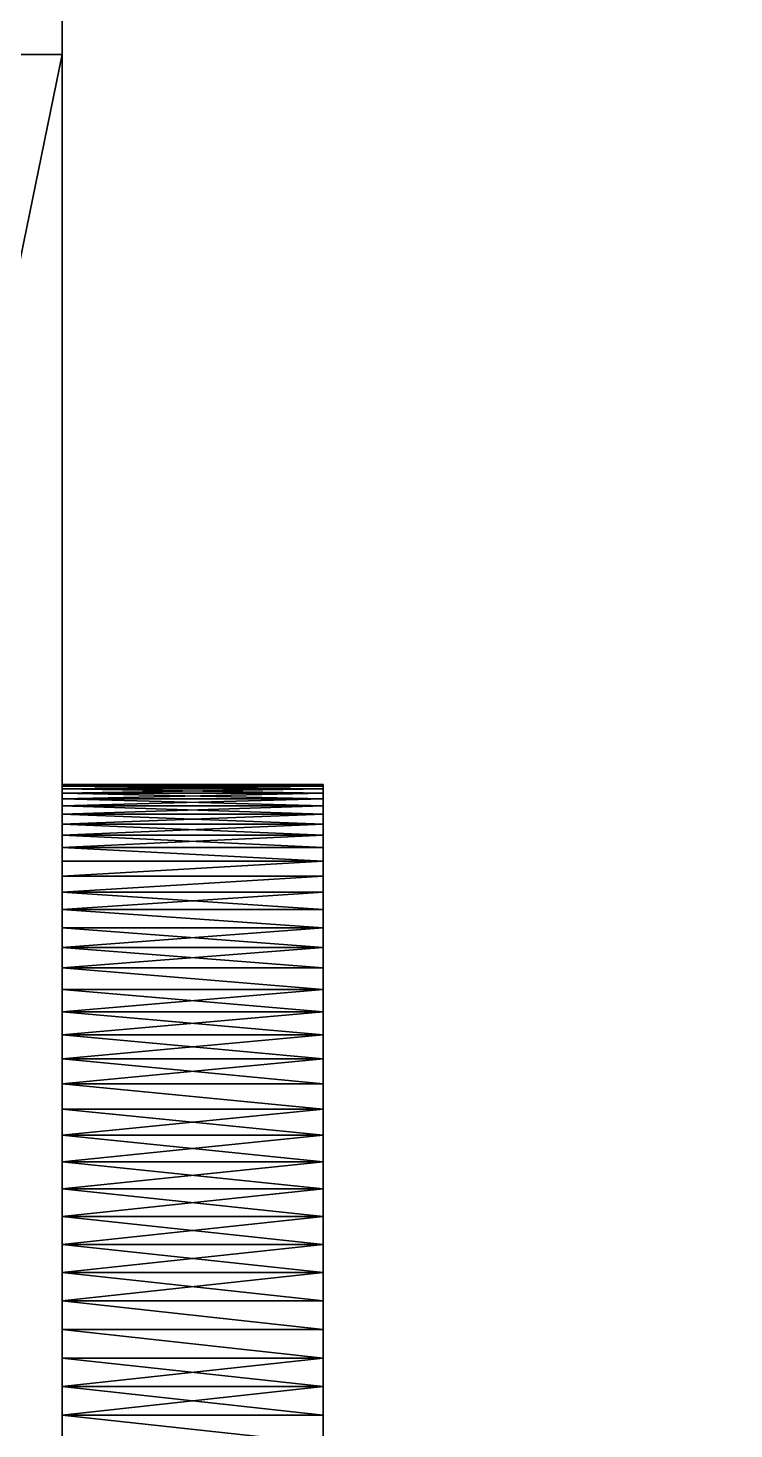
# Model space of a CAD drawing. Header units: millimetres. Extents: x 0 to 520, y -2 to 382.
# Drawn here: x 510.37 to 513.08, y 195.73 to 201.1 of the extents above; entities that cross this region are included whole.
import ezdxf

# ---------------------------------------------------------------- set-up
doc = ezdxf.new("R2010")
doc.units = ezdxf.units.MM

msp = doc.modelspace()

# ---------------------------------------------------------------- linework, layer by layer
at = {"layer": 'BRASS', "color": 52}
for points in [[(499.5, 359.5, 90), (520, 380, 90), (499.5, 20.5, 90)], [(499.5, 20.5, 90), (520, 380, 90), (520, 0, 90)], [(520, 380, 98), (510, 370, 98), (510, 10, 98)], [(520, 380, 98), (510, 10, 98), (520, 0, 98)]]:
    msp.add_3dface(points, dxfattribs=at)
at = {"layer": 'TEAK', "color": 34}
for points in [[(520, 380), (520, 0), (500, 360)], [(520, 0, 90), (520, 380, 90), (510.5, 360, 90)], [(500, 360), (520, 0), (500, 20)], [(520, 0, 90), (510.5, 360, 90), (510.5, 20, 90)], [(510.5, 20, 90), (510.5, 360, 90), (510.5, 321, 86)], [(510.5, 20, 90), (510.5, 321, 86), (510.5, 299, 86)], [(506, 201, 86), (510.5, 201, 86), (510.5, 299, 86)], [(506, 201, 86), (510.5, 299, 86), (506, 299, 86)], [(510.5, 20, 90), (510.5, 299, 86), (510.5, 201, 86)], [(506, 201, 86), (506, 201, 68.5), (510.5, 201, 68.5)], [(506, 201, 86), (510.5, 201, 68.5), (510.5, 201, 86)], [(506, 179, 68.5), (510.5, 179, 68.5), (510.5, 201, 68.5)], [(506, 179, 68.5), (510.5, 201, 68.5), (506, 201, 68.5)], [(510.5, 197.4964, 73.6127), (510.5, 201, 86), (510.5, 197.5749, 73.5361)], [(510.5, 197.6495, 73.4557), (510.5, 197.5749, 73.5361), (510.5, 201, 86)], [(510.5, 197.4141, 73.6853), (510.5, 201, 86), (510.5, 197.4964, 73.6127)], [(510.5, 197.72, 73.3717), (510.5, 197.6495, 73.4557), (510.5, 201, 86)], [(510.5, 197.3284, 73.7537), (510.5, 201, 86), (510.5, 197.4141, 73.6853)], [(510.5, 197.7863, 73.2842), (510.5, 197.72, 73.3717), (510.5, 201, 86)], [(510.5, 197.2393, 73.8177), (510.5, 201, 86), (510.5, 197.3284, 73.7537)], [(510.5, 197.8481, 73.1936), (510.5, 197.7863, 73.2842), (510.5, 201, 86)], [(510.5, 197.1472, 73.8772), (510.5, 201, 86), (510.5, 197.2393, 73.8177)], [(510.5, 197.9053, 73.1), (510.5, 197.8481, 73.1936), (510.5, 201, 86)], [(510.5, 197.0522, 73.9321), (510.5, 201, 86), (510.5, 197.1472, 73.8772)], [(510.5, 197.9577, 73.0037), (510.5, 197.9053, 73.1), (510.5, 201, 86)], [(510.5, 196.9545, 73.9821), (510.5, 201, 86), (510.5, 197.0522, 73.9321)], [(510.5, 198.0053, 72.9048), (510.5, 197.9577, 73.0037), (510.5, 201, 86)], [(510.5, 196.8546, 74.0272), (510.5, 201, 86), (510.5, 196.9545, 73.9821)], [(510.5, 198.0479, 72.8038), (510.5, 198.0053, 72.9048), (510.5, 201, 86)], [(510.5, 196.7524, 74.0673), (510.5, 201, 86), (510.5, 196.8546, 74.0272)], [(510.5, 196.6485, 74.1023), (510.5, 201, 86), (510.5, 196.7524, 74.0673)], [(510.5, 196.5429, 74.132), (510.5, 201, 86), (510.5, 196.6485, 74.1023)], [(510.5, 196.4359, 74.1564), (510.5, 201, 86), (510.5, 196.5429, 74.132)], [(510.5, 196.3279, 74.1754), (510.5, 201, 86), (510.5, 196.4359, 74.1564)], [(510.5, 196.219, 74.1891), (510.5, 201, 86), (510.5, 196.3279, 74.1754)], [(510.5, 196.1097, 74.1973), (510.5, 201, 86), (510.5, 196.219, 74.1891)], [(510.5, 196, 74.2), (510.5, 201, 86), (510.5, 196.1097, 74.1973)], [(510.5, 195.8903, 74.1973), (510.5, 201, 86), (510.5, 196, 74.2)], [(510.5, 195.781, 74.1891), (510.5, 201, 86), (510.5, 195.8903, 74.1973)], [(510.5, 195.6721, 74.1754), (510.5, 201, 86), (510.5, 195.781, 74.1891)], [(510.5, 195.5641, 74.1564), (510.5, 201, 86), (510.5, 195.6721, 74.1754)], [(510.5, 195.4571, 74.132), (510.5, 201, 86), (510.5, 195.5641, 74.1564)], [(510.5, 201, 68.5), (510.5, 198.0854, 72.7007), (510.5, 198.0479, 72.8038)], [(510.5, 201, 68.5), (510.5, 198.0479, 72.8038), (510.5, 201, 86)], [(510.5, 201, 68.5), (510.5, 198.1178, 72.5958), (510.5, 198.0854, 72.7007)], [(510.5, 201, 68.5), (510.5, 198.1448, 72.4895), (510.5, 198.1178, 72.5958)], [(510.5, 201, 68.5), (510.5, 198.1666, 72.382), (510.5, 198.1448, 72.4895)], [(510.5, 201, 68.5), (510.5, 198.1829, 72.2736), (510.5, 198.1666, 72.382)], [(510.5, 201, 68.5), (510.5, 198.1938, 72.1644), (510.5, 198.1829, 72.2736)], [(510.5, 201, 68.5), (510.5, 198.1993, 72.0548), (510.5, 198.1938, 72.1644)], [(510.5, 201, 68.5), (510.5, 198.1993, 71.9452), (510.5, 198.1993, 72.0548)], [(510.5, 201, 68.5), (510.5, 198.1938, 71.8356), (510.5, 198.1993, 71.9452)], [(510.5, 201, 68.5), (510.5, 198.1829, 71.7264), (510.5, 198.1938, 71.8356)], [(510.5, 201, 68.5), (510.5, 198.1666, 71.618), (510.5, 198.1829, 71.7264)], [(510.5, 201, 68.5), (510.5, 198.1448, 71.5105), (510.5, 198.1666, 71.618)], [(510.5, 201, 68.5), (510.5, 198.1178, 71.4042), (510.5, 198.1448, 71.5105)], [(510.5, 195.3515, 74.1023), (510.5, 201, 86), (510.5, 195.4571, 74.132)], [(510.5, 198.0854, 71.2993), (510.5, 198.1178, 71.4042), (510.5, 201, 68.5)], [(510.5, 195.2476, 74.0673), (510.5, 201, 86), (510.5, 195.3515, 74.1023)], [(510.5, 198.0479, 71.1962), (510.5, 198.0854, 71.2993), (510.5, 201, 68.5)], [(510.5, 195.1454, 74.0272), (510.5, 201, 86), (510.5, 195.2476, 74.0673)], [(510.5, 198.0053, 71.0952), (510.5, 198.0479, 71.1962), (510.5, 201, 68.5)], [(510.5, 195.0455, 73.9821), (510.5, 201, 86), (510.5, 195.1454, 74.0272)], [(510.5, 197.9577, 70.9963), (510.5, 198.0053, 71.0952), (510.5, 201, 68.5)], [(510.5, 197.9053, 70.9), (510.5, 197.9577, 70.9963), (510.5, 201, 68.5)], [(510.5, 197.8481, 70.8064), (510.5, 197.9053, 70.9), (510.5, 201, 68.5)], [(510.5, 197.7863, 70.7158), (510.5, 197.8481, 70.8064), (510.5, 201, 68.5)], [(510.5, 197.72, 70.6283), (510.5, 197.7863, 70.7158), (510.5, 201, 68.5)], [(510.5, 197.6495, 70.5443), (510.5, 197.72, 70.6283), (510.5, 201, 68.5)], [(510.5, 197.5749, 70.4639), (510.5, 197.6495, 70.5443), (510.5, 201, 68.5)], [(510.5, 197.4964, 70.3873), (510.5, 197.5749, 70.4639), (510.5, 201, 68.5)], [(510.5, 197.4141, 70.3147), (510.5, 197.4964, 70.3873), (510.5, 201, 68.5)], [(510.5, 197.3284, 70.2463), (510.5, 197.4141, 70.3147), (510.5, 201, 68.5)], [(510.5, 197.2393, 70.1823), (510.5, 197.3284, 70.2463), (510.5, 201, 68.5)], [(510.5, 197.1472, 70.1228), (510.5, 197.2393, 70.1823), (510.5, 201, 68.5)], [(510.5, 197.0522, 70.0679), (510.5, 197.1472, 70.1228), (510.5, 201, 68.5)], [(510.5, 196.9545, 70.0179), (510.5, 197.0522, 70.0679), (510.5, 201, 68.5)], [(510.5, 196.8546, 69.9728), (510.5, 196.9545, 70.0179), (510.5, 201, 68.5)], [(510.5, 196.7524, 69.9327), (510.5, 196.8546, 69.9728), (510.5, 201, 68.5)], [(510.5, 196.6485, 69.8977), (510.5, 196.7524, 69.9327), (510.5, 201, 68.5)], [(510.5, 196.5429, 69.868), (510.5, 196.6485, 69.8977), (510.5, 201, 68.5)], [(510.5, 196.4359, 69.8436), (510.5, 196.5429, 69.868), (510.5, 201, 68.5)], [(510.5, 196.3279, 69.8246), (510.5, 196.4359, 69.8436), (510.5, 201, 68.5)], [(510.5, 196.219, 69.8109), (510.5, 196.3279, 69.8246), (510.5, 201, 68.5)], [(510.5, 196.1097, 69.8027), (510.5, 196.219, 69.8109), (510.5, 201, 68.5)], [(510.5, 196, 69.8), (510.5, 196.1097, 69.8027), (510.5, 201, 68.5)], [(510.5, 195.8903, 69.8027), (510.5, 196, 69.8), (510.5, 201, 68.5)], [(510.5, 195.781, 69.8109), (510.5, 195.8903, 69.8027), (510.5, 201, 68.5)], [(510.5, 195.6721, 69.8246), (510.5, 195.781, 69.8109), (510.5, 201, 68.5)], [(510.5, 179, 86), (510.5, 201, 86), (510.5, 195.0455, 73.9821)], [(510.5, 179, 68.5), (510.5, 195.6721, 69.8246), (510.5, 201, 68.5)], [(510.5, 20, 90), (510.5, 201, 86), (510.5, 179, 86)], [(511.5, 198.1938, 72.1644), (510.5, 198.1993, 72.0548), (511.5, 198.1993, 72.0548)], [(510.5, 198.1938, 72.1644), (510.5, 198.1993, 72.0548), (511.5, 198.1938, 72.1644)], [(511.5, 198.1993, 72.0548), (510.5, 198.1993, 71.9452), (511.5, 198.1993, 71.9452)], [(511.5, 198.1993, 71.9452), (510.5, 198.1993, 71.9452), (511.5, 198.1938, 71.8356)], [(510.5, 198.1993, 72.0548), (510.5, 198.1993, 71.9452), (511.5, 198.1993, 72.0548)], [(510.5, 198.1993, 71.9452), (510.5, 198.1938, 71.8356), (511.5, 198.1938, 71.8356)], [(511.5, 198.1829, 72.2736), (510.5, 198.1938, 72.1644), (511.5, 198.1938, 72.1644)], [(510.5, 198.1829, 72.2736), (510.5, 198.1938, 72.1644), (511.5, 198.1829, 72.2736)], [(511.5, 198.1938, 71.8356), (510.5, 198.1829, 71.7264), (511.5, 198.1829, 71.7264)], [(510.5, 198.1938, 71.8356), (510.5, 198.1829, 71.7264), (511.5, 198.1938, 71.8356)], [(511.5, 198.1666, 72.382), (510.5, 198.1829, 72.2736), (511.5, 198.1829, 72.2736)], [(510.5, 198.1666, 72.382), (510.5, 198.1829, 72.2736), (511.5, 198.1666, 72.382)], [(511.5, 198.1829, 71.7264), (510.5, 198.1666, 71.618), (511.5, 198.1666, 71.618)], [(510.5, 198.1829, 71.7264), (510.5, 198.1666, 71.618), (511.5, 198.1829, 71.7264)], [(511.5, 198.1448, 72.4895), (510.5, 198.1666, 72.382), (511.5, 198.1666, 72.382)], [(510.5, 198.1448, 72.4895), (510.5, 198.1666, 72.382), (511.5, 198.1448, 72.4895)], [(511.5, 198.1666, 71.618), (510.5, 198.1448, 71.5105), (511.5, 198.1448, 71.5105)], [(510.5, 198.1666, 71.618), (510.5, 198.1448, 71.5105), (511.5, 198.1666, 71.618)], [(511.5, 198.1993, 72.0548), (511.5, 198.1938, 71.8356), (511.5, 198.1666, 71.618)], [(511.5, 198.1993, 72.0548), (511.5, 198.1993, 71.9452), (511.5, 198.1938, 71.8356)], [(511.5, 198.1666, 72.382), (511.5, 198.1938, 72.1644), (511.5, 198.1993, 72.0548)], [(511.5, 198.1448, 72.4895), (511.5, 198.1666, 72.382), (511.5, 198.1993, 72.0548)], [(511.5, 198.0479, 72.8038), (511.5, 198.1993, 72.0548), (511.5, 198.1666, 71.618)], [(511.5, 198.0479, 72.8038), (511.5, 198.1448, 72.4895), (511.5, 198.1993, 72.0548)], [(511.5, 198.1938, 71.8356), (511.5, 198.1829, 71.7264), (511.5, 198.1666, 71.618)], [(511.5, 198.1666, 72.382), (511.5, 198.1829, 72.2736), (511.5, 198.1938, 72.1644)], [(511.5, 198.1666, 71.618), (511.5, 198.1448, 71.5105), (511.5, 198.1178, 71.4042)], [(511.5, 198.1666, 71.618), (511.5, 197.3284, 70.2463), (511.5, 195.2476, 69.9327)], [(511.5, 198.1666, 71.618), (511.5, 195.1454, 69.9728), (511.5, 194.4251, 70.4639)], [(511.5, 198.1666, 71.618), (511.5, 197.9577, 70.9963), (511.5, 197.3284, 70.2463)], [(511.5, 198.1666, 71.618), (511.5, 195.2476, 69.9327), (511.5, 195.1454, 69.9728)], [(511.5, 198.1666, 71.618), (511.5, 198.1178, 71.4042), (511.5, 197.9577, 70.9963)], [(511.5, 198.0479, 72.8038), (511.5, 198.1666, 71.618), (511.5, 194.4251, 70.4639)], [(511.5, 198.1178, 72.5958), (510.5, 198.1448, 72.4895), (511.5, 198.1448, 72.4895)], [(510.5, 198.1178, 72.5958), (510.5, 198.1448, 72.4895), (511.5, 198.1178, 72.5958)], [(510.5, 198.1448, 71.5105), (510.5, 198.1178, 71.4042), (511.5, 198.1448, 71.5105)], [(511.5, 198.1448, 71.5105), (510.5, 198.1178, 71.4042), (511.5, 198.1178, 71.4042)], [(511.5, 198.0854, 72.7007), (510.5, 198.1178, 72.5958), (511.5, 198.1178, 72.5958)], [(510.5, 198.0854, 72.7007), (510.5, 198.1178, 72.5958), (511.5, 198.0854, 72.7007)], [(510.5, 198.1178, 71.4042), (510.5, 198.0854, 71.2993), (511.5, 198.1178, 71.4042)], [(511.5, 198.1178, 71.4042), (510.5, 198.0854, 71.2993), (511.5, 198.0854, 71.2993)], [(511.5, 198.0479, 72.8038), (511.5, 198.1178, 72.5958), (511.5, 198.1448, 72.4895)], [(511.5, 198.1178, 71.4042), (511.5, 198.0854, 71.2993), (511.5, 198.0479, 71.1962)], [(511.5, 198.1178, 71.4042), (511.5, 198.0479, 71.1962), (511.5, 197.9577, 70.9963)], [(511.5, 198.0479, 72.8038), (511.5, 198.0854, 72.7007), (511.5, 198.1178, 72.5958)], [(511.5, 198.0479, 72.8038), (510.5, 198.0854, 72.7007), (511.5, 198.0854, 72.7007)], [(510.5, 198.0479, 72.8038), (510.5, 198.0854, 72.7007), (511.5, 198.0479, 72.8038)], [(510.5, 198.0854, 71.2993), (510.5, 198.0479, 71.1962), (511.5, 198.0854, 71.2993)], [(511.5, 198.0854, 71.2993), (510.5, 198.0479, 71.1962), (511.5, 198.0479, 71.1962)], [(511.5, 198.0053, 72.9048), (510.5, 198.0479, 72.8038), (511.5, 198.0479, 72.8038)], [(510.5, 198.0053, 72.9048), (510.5, 198.0479, 72.8038), (511.5, 198.0053, 72.9048)], [(510.5, 198.0479, 71.1962), (510.5, 198.0053, 71.0952), (511.5, 198.0479, 71.1962)], [(511.5, 198.0479, 71.1962), (510.5, 198.0053, 71.0952), (511.5, 198.0053, 71.0952)], [(511.5, 197.9577, 73.0037), (510.5, 198.0053, 72.9048), (511.5, 198.0053, 72.9048)], [(510.5, 197.9577, 73.0037), (510.5, 198.0053, 72.9048), (511.5, 197.9577, 73.0037)], [(510.5, 198.0053, 71.0952), (510.5, 197.9577, 70.9963), (511.5, 198.0053, 71.0952)], [(511.5, 198.0053, 71.0952), (510.5, 197.9577, 70.9963), (511.5, 197.9577, 70.9963)], [(511.5, 198.0479, 71.1962), (511.5, 198.0053, 71.0952), (511.5, 197.9577, 70.9963)], [(511.5, 198.0479, 72.8038), (511.5, 194.4251, 70.4639), (511.5, 194.0423, 70.9963)], [(511.5, 197.9577, 73.0037), (511.5, 198.0053, 72.9048), (511.5, 198.0479, 72.8038)], [(511.5, 197.9053, 73.1), (511.5, 197.9577, 73.0037), (511.5, 198.0479, 72.8038)], [(511.5, 197.7863, 73.2842), (511.5, 197.9053, 73.1), (511.5, 198.0479, 72.8038)], [(511.5, 197.6495, 73.4557), (511.5, 197.7863, 73.2842), (511.5, 198.0479, 72.8038)], [(511.5, 197.5749, 73.5361), (511.5, 198.0479, 72.8038), (511.5, 194.0423, 70.9963)], [(511.5, 197.5749, 73.5361), (511.5, 197.6495, 73.4557), (511.5, 198.0479, 72.8038)], [(510.5, 197.9053, 73.1), (510.5, 197.9577, 73.0037), (511.5, 197.9053, 73.1)], [(511.5, 197.9053, 73.1), (510.5, 197.9577, 73.0037), (511.5, 197.9577, 73.0037)], [(511.5, 197.9577, 70.9963), (510.5, 197.9577, 70.9963), (511.5, 197.9053, 70.9)], [(510.5, 197.9577, 70.9963), (510.5, 197.9053, 70.9), (511.5, 197.9053, 70.9)], [(511.5, 197.9577, 70.9963), (511.5, 197.7863, 70.7158), (511.5, 197.3284, 70.2463)], [(511.5, 197.9577, 70.9963), (511.5, 197.9053, 70.9), (511.5, 197.8481, 70.8064)], [(511.5, 197.9577, 70.9963), (511.5, 197.8481, 70.8064), (511.5, 197.7863, 70.7158)], [(511.5, 197.8481, 73.1936), (510.5, 197.8481, 73.1936), (511.5, 197.9053, 73.1)], [(510.5, 197.8481, 73.1936), (510.5, 197.9053, 73.1), (511.5, 197.9053, 73.1)], [(510.5, 197.9053, 70.9), (510.5, 197.8481, 70.8064), (511.5, 197.9053, 70.9)], [(511.5, 197.9053, 70.9), (510.5, 197.8481, 70.8064), (511.5, 197.8481, 70.8064)], [(511.5, 197.7863, 73.2842), (511.5, 197.8481, 73.1936), (511.5, 197.9053, 73.1)], [(511.5, 197.7863, 73.2842), (510.5, 197.7863, 73.2842), (511.5, 197.8481, 73.1936)], [(510.5, 197.7863, 73.2842), (510.5, 197.8481, 73.1936), (511.5, 197.8481, 73.1936)], [(510.5, 197.8481, 70.8064), (510.5, 197.7863, 70.7158), (511.5, 197.8481, 70.8064)], [(511.5, 197.8481, 70.8064), (510.5, 197.7863, 70.7158), (511.5, 197.7863, 70.7158)], [(510.5, 197.72, 73.3717), (510.5, 197.7863, 73.2842), (511.5, 197.72, 73.3717)], [(511.5, 197.72, 73.3717), (510.5, 197.7863, 73.2842), (511.5, 197.7863, 73.2842)], [(510.5, 197.7863, 70.7158), (510.5, 197.72, 70.6283), (511.5, 197.7863, 70.7158)], [(511.5, 197.7863, 70.7158), (510.5, 197.72, 70.6283), (511.5, 197.72, 70.6283)], [(511.5, 197.7863, 70.7158), (511.5, 197.72, 70.6283), (511.5, 197.6495, 70.5443)], [(511.5, 197.7863, 70.7158), (511.5, 197.6495, 70.5443), (511.5, 197.3284, 70.2463)], [(511.5, 197.6495, 73.4557), (511.5, 197.72, 73.3717), (511.5, 197.7863, 73.2842)], [(510.5, 197.6495, 73.4557), (510.5, 197.72, 73.3717), (511.5, 197.6495, 73.4557)], [(511.5, 197.6495, 73.4557), (510.5, 197.72, 73.3717), (511.5, 197.72, 73.3717)], [(511.5, 197.72, 70.6283), (510.5, 197.72, 70.6283), (511.5, 197.6495, 70.5443)], [(510.5, 197.72, 70.6283), (510.5, 197.6495, 70.5443), (511.5, 197.6495, 70.5443)], [(510.5, 197.5749, 73.5361), (510.5, 197.6495, 73.4557), (511.5, 197.5749, 73.5361)], [(511.5, 197.5749, 73.5361), (510.5, 197.6495, 73.4557), (511.5, 197.6495, 73.4557)], [(510.5, 197.6495, 70.5443), (510.5, 197.5749, 70.4639), (511.5, 197.6495, 70.5443)], [(511.5, 197.6495, 70.5443), (510.5, 197.5749, 70.4639), (511.5, 197.5749, 70.4639)], [(511.5, 197.6495, 70.5443), (511.5, 197.5749, 70.4639), (511.5, 197.3284, 70.2463)], [(510.5, 197.4964, 73.6127), (510.5, 197.5749, 73.5361), (511.5, 197.4964, 73.6127)], [(511.5, 197.4964, 73.6127), (510.5, 197.5749, 73.5361), (511.5, 197.5749, 73.5361)], [(510.5, 197.5749, 70.4639), (510.5, 197.4964, 70.3873), (511.5, 197.5749, 70.4639)], [(511.5, 197.5749, 70.4639), (510.5, 197.4964, 70.3873), (511.5, 197.4964, 70.3873)], [(511.5, 197.5749, 70.4639), (511.5, 197.4964, 70.3873), (511.5, 197.4141, 70.3147)], [(511.5, 197.5749, 70.4639), (511.5, 197.4141, 70.3147), (511.5, 197.3284, 70.2463)], [(511.5, 197.5749, 73.5361), (511.5, 194.0423, 70.9963), (511.5, 193.8822, 72.5958)], [(511.5, 197.5749, 73.5361), (511.5, 194.5036, 73.6127), (511.5, 196.1097, 74.1973)], [(511.5, 197.5749, 73.5361), (511.5, 196.1097, 74.1973), (511.5, 196.6485, 74.1023)], [(511.5, 197.5749, 73.5361), (511.5, 196.6485, 74.1023), (511.5, 197.4964, 73.6127)], [(511.5, 197.5749, 73.5361), (511.5, 193.8822, 72.5958), (511.5, 194.5036, 73.6127)], [(510.5, 197.4141, 73.6853), (510.5, 197.4964, 73.6127), (511.5, 197.4141, 73.6853)], [(511.5, 197.4141, 73.6853), (510.5, 197.4964, 73.6127), (511.5, 197.4964, 73.6127)], [(511.5, 197.4964, 70.3873), (510.5, 197.4964, 70.3873), (511.5, 197.4141, 70.3147)], [(510.5, 197.4964, 70.3873), (510.5, 197.4141, 70.3147), (511.5, 197.4141, 70.3147)], [(511.5, 197.4964, 73.6127), (511.5, 197.2393, 73.8177), (511.5, 197.3284, 73.7537)], [(511.5, 197.4964, 73.6127), (511.5, 197.3284, 73.7537), (511.5, 197.4141, 73.6853)], [(511.5, 197.4964, 73.6127), (511.5, 196.6485, 74.1023), (511.5, 197.2393, 73.8177)], [(510.5, 197.3284, 73.7537), (510.5, 197.4141, 73.6853), (511.5, 197.3284, 73.7537)], [(511.5, 197.3284, 73.7537), (510.5, 197.4141, 73.6853), (511.5, 197.4141, 73.6853)], [(510.5, 197.4141, 70.3147), (510.5, 197.3284, 70.2463), (511.5, 197.4141, 70.3147)], [(511.5, 197.4141, 70.3147), (510.5, 197.3284, 70.2463), (511.5, 197.3284, 70.2463)], [(510.5, 197.2393, 73.8177), (510.5, 197.3284, 73.7537), (511.5, 197.2393, 73.8177)], [(511.5, 197.2393, 73.8177), (510.5, 197.3284, 73.7537), (511.5, 197.3284, 73.7537)], [(510.5, 197.3284, 70.2463), (510.5, 197.2393, 70.1823), (511.5, 197.3284, 70.2463)], [(511.5, 197.3284, 70.2463), (510.5, 197.2393, 70.1823), (511.5, 197.2393, 70.1823)], [(511.5, 197.3284, 70.2463), (511.5, 196.3279, 69.8246), (511.5, 195.3515, 69.8977)], [(511.5, 197.3284, 70.2463), (511.5, 196.9545, 70.0179), (511.5, 196.3279, 69.8246)], [(511.5, 197.3284, 70.2463), (511.5, 197.2393, 70.1823), (511.5, 197.0522, 70.0679)], [(511.5, 197.3284, 70.2463), (511.5, 197.0522, 70.0679), (511.5, 196.9545, 70.0179)], [(511.5, 197.3284, 70.2463), (511.5, 195.3515, 69.8977), (511.5, 195.2476, 69.9327)], [(510.5, 197.1472, 73.8772), (510.5, 197.2393, 73.8177), (511.5, 197.1472, 73.8772)], [(511.5, 197.1472, 73.8772), (510.5, 197.2393, 73.8177), (511.5, 197.2393, 73.8177)], [(510.5, 197.2393, 70.1823), (510.5, 197.1472, 70.1228), (511.5, 197.2393, 70.1823)], [(511.5, 197.2393, 70.1823), (510.5, 197.1472, 70.1228), (511.5, 197.1472, 70.1228)], [(511.5, 197.2393, 70.1823), (511.5, 197.1472, 70.1228), (511.5, 197.0522, 70.0679)], [(511.5, 197.2393, 73.8177), (511.5, 196.9545, 73.9821), (511.5, 197.1472, 73.8772)], [(511.5, 197.2393, 73.8177), (511.5, 196.6485, 74.1023), (511.5, 196.9545, 73.9821)], [(510.5, 197.0522, 73.9321), (510.5, 197.1472, 73.8772), (511.5, 197.0522, 73.9321)], [(511.5, 197.0522, 73.9321), (510.5, 197.1472, 73.8772), (511.5, 197.1472, 73.8772)], [(510.5, 197.1472, 70.1228), (510.5, 197.0522, 70.0679), (511.5, 197.1472, 70.1228)], [(511.5, 197.1472, 70.1228), (510.5, 197.0522, 70.0679), (511.5, 197.0522, 70.0679)], [(511.5, 197.1472, 73.8772), (511.5, 196.9545, 73.9821), (511.5, 197.0522, 73.9321)], [(511.5, 196.9545, 73.9821), (510.5, 197.0522, 73.9321), (511.5, 197.0522, 73.9321)], [(510.5, 196.9545, 73.9821), (510.5, 197.0522, 73.9321), (511.5, 196.9545, 73.9821)], [(511.5, 197.0522, 70.0679), (510.5, 197.0522, 70.0679), (511.5, 196.9545, 70.0179)], [(510.5, 197.0522, 70.0679), (510.5, 196.9545, 70.0179), (511.5, 196.9545, 70.0179)], [(511.5, 196.8546, 74.0272), (510.5, 196.9545, 73.9821), (511.5, 196.9545, 73.9821)], [(510.5, 196.8546, 74.0272), (510.5, 196.9545, 73.9821), (511.5, 196.8546, 74.0272)], [(510.5, 196.9545, 70.0179), (510.5, 196.8546, 69.9728), (511.5, 196.9545, 70.0179)], [(511.5, 196.9545, 70.0179), (510.5, 196.8546, 69.9728), (511.5, 196.8546, 69.9728)], [(511.5, 196.9545, 70.0179), (511.5, 196.8546, 69.9728), (511.5, 196.7524, 69.9327)], [(511.5, 196.9545, 70.0179), (511.5, 196.7524, 69.9327), (511.5, 196.6485, 69.8977)], [(511.5, 196.9545, 70.0179), (511.5, 196.6485, 69.8977), (511.5, 196.5429, 69.868)], [(511.5, 196.9545, 70.0179), (511.5, 196.5429, 69.868), (511.5, 196.4359, 69.8436)], [(511.5, 196.9545, 70.0179), (511.5, 196.4359, 69.8436), (511.5, 196.3279, 69.8246)], [(511.5, 196.9545, 73.9821), (511.5, 196.6485, 74.1023), (511.5, 196.8546, 74.0272)], [(511.5, 196.7524, 74.0673), (510.5, 196.8546, 74.0272), (511.5, 196.8546, 74.0272)], [(510.5, 196.7524, 74.0673), (510.5, 196.8546, 74.0272), (511.5, 196.7524, 74.0673)], [(510.5, 196.8546, 69.9728), (510.5, 196.7524, 69.9327), (511.5, 196.8546, 69.9728)], [(511.5, 196.8546, 69.9728), (510.5, 196.7524, 69.9327), (511.5, 196.7524, 69.9327)], [(511.5, 196.8546, 74.0272), (511.5, 196.6485, 74.1023), (511.5, 196.7524, 74.0673)], [(511.5, 196.6485, 74.1023), (510.5, 196.7524, 74.0673), (511.5, 196.7524, 74.0673)], [(510.5, 196.6485, 74.1023), (510.5, 196.7524, 74.0673), (511.5, 196.6485, 74.1023)], [(510.5, 196.7524, 69.9327), (510.5, 196.6485, 69.8977), (511.5, 196.7524, 69.9327)], [(511.5, 196.7524, 69.9327), (510.5, 196.6485, 69.8977), (511.5, 196.6485, 69.8977)], [(511.5, 196.5429, 74.132), (510.5, 196.6485, 74.1023), (511.5, 196.6485, 74.1023)], [(510.5, 196.5429, 74.132), (510.5, 196.6485, 74.1023), (511.5, 196.5429, 74.132)], [(511.5, 196.6485, 69.8977), (510.5, 196.5429, 69.868), (511.5, 196.5429, 69.868)], [(510.5, 196.6485, 69.8977), (510.5, 196.5429, 69.868), (511.5, 196.6485, 69.8977)], [(511.5, 196.6485, 74.1023), (511.5, 196.1097, 74.1973), (511.5, 196.3279, 74.1754)], [(511.5, 196.6485, 74.1023), (511.5, 196.3279, 74.1754), (511.5, 196.5429, 74.132)], [(511.5, 196.4359, 74.1564), (510.5, 196.5429, 74.132), (511.5, 196.5429, 74.132)], [(510.5, 196.4359, 74.1564), (510.5, 196.5429, 74.132), (511.5, 196.4359, 74.1564)], [(511.5, 196.5429, 69.868), (510.5, 196.4359, 69.8436), (511.5, 196.4359, 69.8436)], [(510.5, 196.5429, 69.868), (510.5, 196.4359, 69.8436), (511.5, 196.5429, 69.868)], [(511.5, 196.5429, 74.132), (511.5, 196.3279, 74.1754), (511.5, 196.4359, 74.1564)], [(511.5, 196.3279, 74.1754), (510.5, 196.4359, 74.1564), (511.5, 196.4359, 74.1564)], [(510.5, 196.3279, 74.1754), (510.5, 196.4359, 74.1564), (511.5, 196.3279, 74.1754)], [(511.5, 196.4359, 69.8436), (510.5, 196.3279, 69.8246), (511.5, 196.3279, 69.8246)], [(510.5, 196.4359, 69.8436), (510.5, 196.3279, 69.8246), (511.5, 196.4359, 69.8436)], [(511.5, 196.219, 74.1891), (510.5, 196.3279, 74.1754), (511.5, 196.3279, 74.1754)], [(510.5, 196.219, 74.1891), (510.5, 196.3279, 74.1754), (511.5, 196.219, 74.1891)], [(511.5, 196.3279, 69.8246), (510.5, 196.219, 69.8109), (511.5, 196.219, 69.8109)], [(510.5, 196.3279, 69.8246), (510.5, 196.219, 69.8109), (511.5, 196.3279, 69.8246)], [(511.5, 196.3279, 69.8246), (511.5, 195.781, 69.8109), (511.5, 195.6721, 69.8246)], [(511.5, 196.3279, 69.8246), (511.5, 195.4571, 69.868), (511.5, 195.3515, 69.8977)], [(511.5, 196.3279, 69.8246), (511.5, 195.6721, 69.8246), (511.5, 195.4571, 69.868)], [(511.5, 196.3279, 69.8246), (511.5, 196.219, 69.8109), (511.5, 195.781, 69.8109)], [(511.5, 196.3279, 74.1754), (511.5, 196.1097, 74.1973), (511.5, 196.219, 74.1891)], [(511.5, 196.1097, 74.1973), (510.5, 196.219, 74.1891), (511.5, 196.219, 74.1891)], [(510.5, 196.1097, 74.1973), (510.5, 196.219, 74.1891), (511.5, 196.1097, 74.1973)], [(511.5, 196.219, 69.8109), (510.5, 196.219, 69.8109), (511.5, 196.1097, 69.8027)], [(510.5, 196.219, 69.8109), (510.5, 196.1097, 69.8027), (511.5, 196.1097, 69.8027)], [(511.5, 196.219, 69.8109), (511.5, 196.1097, 69.8027), (511.5, 196, 69.8)], [(511.5, 196.219, 69.8109), (511.5, 196, 69.8), (511.5, 195.8903, 69.8027)], [(511.5, 196.219, 69.8109), (511.5, 195.8903, 69.8027), (511.5, 195.781, 69.8109)], [(510.5, 196, 74.2), (510.5, 196.1097, 74.1973), (511.5, 196, 74.2)], [(511.5, 196, 74.2), (510.5, 196.1097, 74.1973), (511.5, 196.1097, 74.1973)], [(511.5, 196.1097, 69.8027), (510.5, 196.1097, 69.8027), (511.5, 196, 69.8)], [(510.5, 196.1097, 69.8027), (510.5, 196, 69.8), (511.5, 196, 69.8)], [(511.5, 196.1097, 74.1973), (511.5, 194.5036, 73.6127), (511.5, 195.6721, 74.1754)], [(511.5, 196.1097, 74.1973), (511.5, 195.6721, 74.1754), (511.5, 196, 74.2)], [(510.5, 196, 69.8), (510.5, 195.8903, 69.8027), (511.5, 196, 69.8)], [(511.5, 196, 69.8), (510.5, 195.8903, 69.8027), (511.5, 195.8903, 69.8027)], [(511.5, 195.8903, 74.1973), (510.5, 196, 74.2), (511.5, 196, 74.2)], [(510.5, 195.8903, 74.1973), (510.5, 196, 74.2), (511.5, 195.8903, 74.1973)], [(511.5, 196, 74.2), (511.5, 195.6721, 74.1754), (511.5, 195.781, 74.1891)], [(511.5, 196, 74.2), (511.5, 195.781, 74.1891), (511.5, 195.8903, 74.1973)], [(510.5, 195.8903, 69.8027), (510.5, 195.781, 69.8109), (511.5, 195.8903, 69.8027)], [(511.5, 195.8903, 69.8027), (510.5, 195.781, 69.8109), (511.5, 195.781, 69.8109)], [(510.5, 195.781, 74.1891), (510.5, 195.8903, 74.1973), (511.5, 195.781, 74.1891)], [(511.5, 195.781, 74.1891), (510.5, 195.8903, 74.1973), (511.5, 195.8903, 74.1973)], [(511.5, 195.781, 69.8109), (510.5, 195.781, 69.8109), (511.5, 195.6721, 69.8246)], [(510.5, 195.781, 69.8109), (510.5, 195.6721, 69.8246), (511.5, 195.6721, 69.8246)], [(511.5, 195.6721, 74.1754), (510.5, 195.781, 74.1891), (511.5, 195.781, 74.1891)], [(510.5, 195.6721, 74.1754), (510.5, 195.781, 74.1891), (511.5, 195.6721, 74.1754)]]:
    msp.add_3dface(points, dxfattribs=at)

doc.saveas('drawing.dxf')
